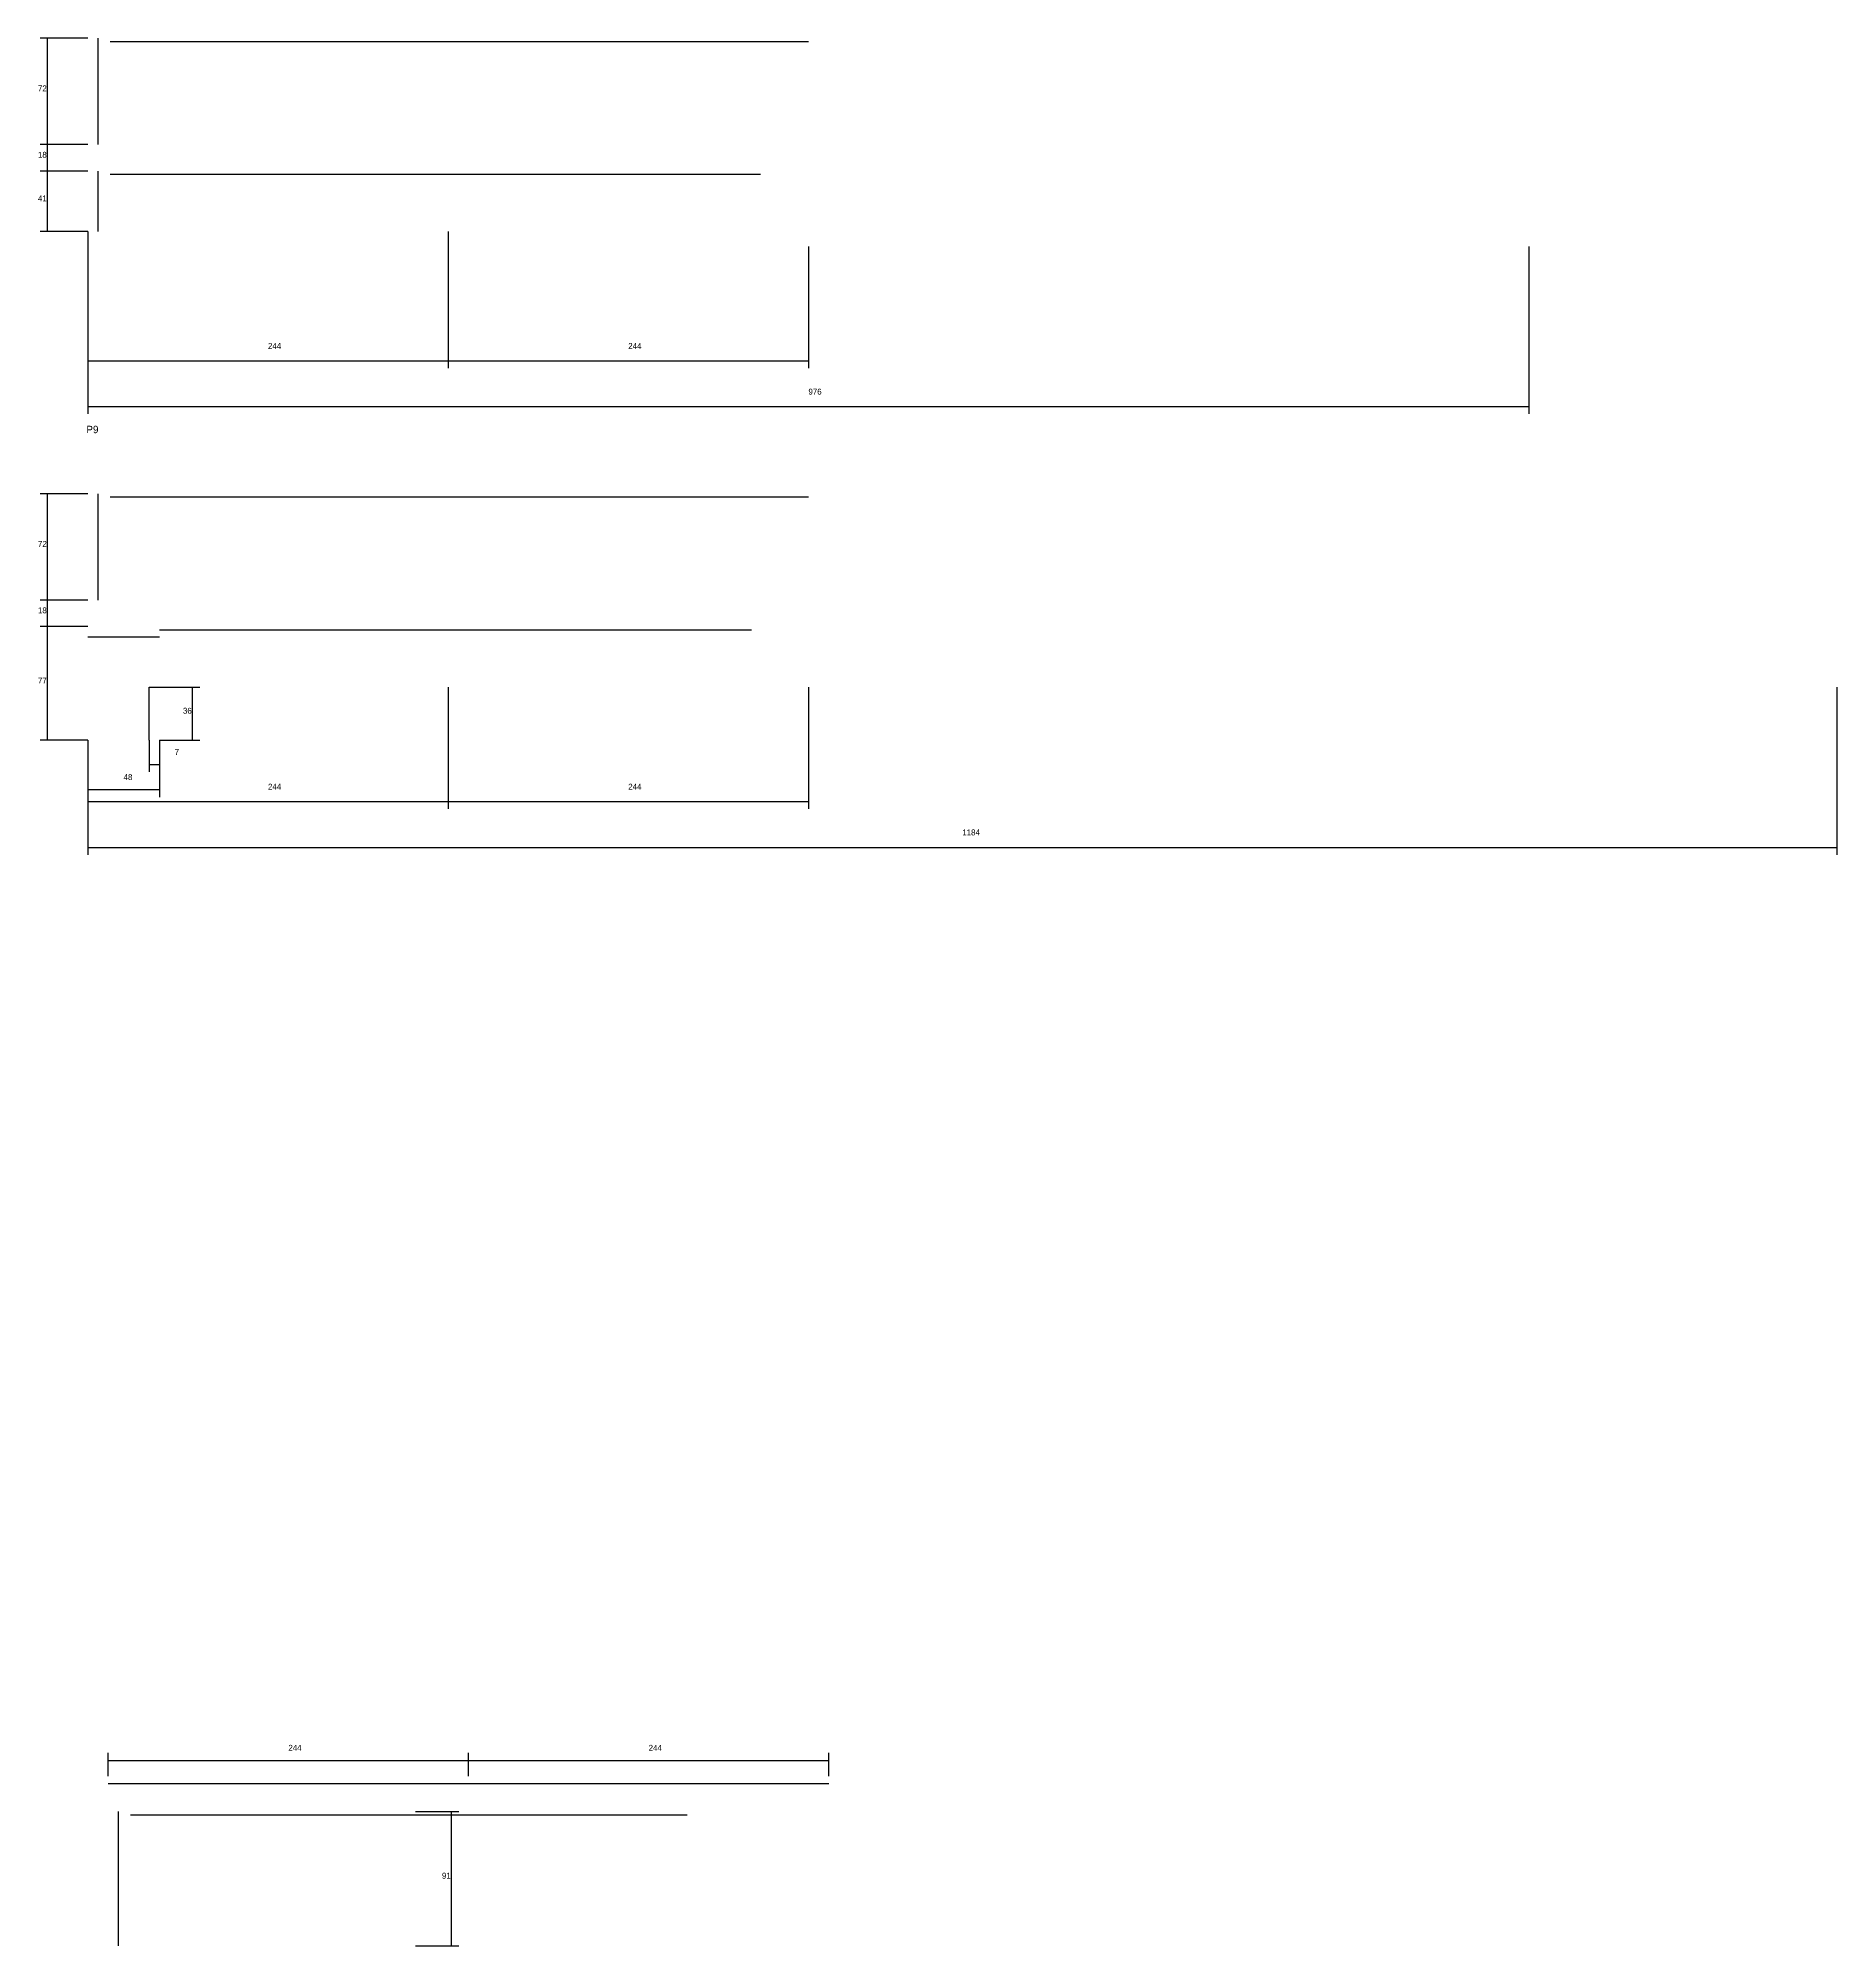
# Model space of a CAD drawing. Header units: metres. Extents: x -10318 to -5929, y 14219 to 15559.
# Drawn here: x -7147 to -5929, y 14219 to 15511 of the extents above; entities that cross this region are included whole.
import ezdxf

# ---------------------------------------------------------------- set-up
doc = ezdxf.new("R2010")
doc.units = ezdxf.units.M
for name, color, linetype in [('COTA', 241, 'Continuous'), ('NOMENCLATURA', 7, 'Continuous'), ('SARR_2.2x7', 40, 'Continuous')]:
    doc.layers.add(name, color=color, linetype=linetype)

msp = doc.modelspace()

# ---------------------------------------------------------------- linework, layer by layer
at = {"layer": 'COTA'}
for p, q in [((-7113.5, 15510.8), (-7145.8, 15510.8)), ((-7140.8, 15438.8), (-7140.8, 15510.8)), ((-7113.5, 15438.8), (-7145.8, 15438.8)), ((-7113.5, 15438.8), (-7145.8, 15438.8)), ((-7140.8, 15420.8), (-7140.8, 15438.8)), ((-7113.5, 15420.8), (-7145.8, 15420.8)), ((-7113.5, 15420.8), (-7145.8, 15420.8)), ((-7140.8, 15379.8), (-7140.8, 15420.8)), ((-7113.5, 15379.8), (-7145.8, 15379.8)), ((-7113.5, 15379.8), (-7113.5, 15287.3)), ((-7113.5, 15379.8), (-7113.5, 15256.3)), ((-6869.5, 15379.8), (-6869.5, 15287.3)), ((-6869.5, 15379.8), (-6869.5, 15287.3)), ((-6625.5, 15369.8), (-6625.5, 15287.3)), ((-6137.5, 15369.8), (-6137.5, 15256.3)), ((-7113.5, 15292.3), (-6869.5, 15292.3)), ((-6869.5, 15292.3), (-6625.5, 15292.3)), ((-7113.5, 15261.3), (-6137.5, 15261.3)), ((-7113.5, 15202.3), (-7145.8, 15202.3)), ((-7140.8, 15130.3), (-7140.8, 15202.3)), ((-7113.5, 15130.3), (-7145.8, 15130.3)), ((-7113.5, 15130.3), (-7145.8, 15130.3)), ((-7140.8, 15112.3), (-7140.8, 15130.3)), ((-7113.5, 15112.3), (-7145.8, 15112.3)), ((-7113.5, 15112.3), (-7145.8, 15112.3)), ((-7140.8, 15035.3), (-7140.8, 15112.3)), ((-7065, 15071.3), (-7037.6, 15071.3)), ((-7042.6, 15035.3), (-7042.6, 15071.3)), ((-6869.5, 15071.3), (-6869.5, 14988.8)), ((-6869.5, 15071.3), (-6869.5, 14988.8)), ((-6625.5, 15071.3), (-6625.5, 14988.8)), ((-5929, 15071.3), (-5929, 14957.8)), ((-7113.5, 15035.3), (-7145.8, 15035.3)), ((-7113.5, 15035.3), (-7113.5, 14988.8)), ((-7113.5, 15035.3), (-7113.5, 14957.8)), ((-7113.5, 15035.3), (-7113.5, 14996.9)), ((-7072, 15035.3), (-7072, 15013.9)), ((-7065, 15035.3), (-7065, 15013.9)), ((-7065, 15035.3), (-7065, 14996.9)), ((-7065, 15035.3), (-7037.6, 15035.3)), ((-7072, 15018.9), (-7065, 15018.9)), ((-7113.5, 15001.9), (-7065, 15001.9)), ((-7113.5, 14993.8), (-6869.5, 14993.8)), ((-6869.5, 14993.8), (-6625.5, 14993.8)), ((-7113.5, 14962.8), (-5929, 14962.8)), ((-7099.7, 14333.9), (-7099.7, 14349.5)), ((-7099.7, 14344.5), (-6855.7, 14344.5)), ((-6855.7, 14333.9), (-6855.7, 14349.5)), ((-6855.7, 14333.9), (-6855.7, 14349.5)), ((-6855.7, 14344.5), (-6611.7, 14344.5)), ((-6611.7, 14333.9), (-6611.7, 14349.5)), ((-6891.6, 14309.9), (-6862.2, 14309.9)), ((-6867.2, 14218.9), (-6867.2, 14309.9)), ((-6891.6, 14218.9), (-6862.2, 14218.9))]:
    msp.add_line(p, q, dxfattribs=at)
at = {"layer": 'SARR_2.2x7'}
for p, q in [((-7106.5, 15438.8), (-7106.5, 15510.8)), ((-7098.5, 15508.6), (-6869.5, 15508.6)), ((-6869.5, 15508.6), (-6625.5, 15508.6)), ((-7106.5, 15379.8), (-7106.5, 15420.8)), ((-7098.5, 15418.6), (-6869.5, 15418.6)), ((-6869.5, 15418.6), (-6658, 15418.6)), ((-7106.5, 15130.3), (-7106.5, 15202.3)), ((-7098.5, 15200.1), (-6869.5, 15200.1)), ((-6869.5, 15200.1), (-6625.5, 15200.1)), ((-7113.5, 15105.3), (-7065, 15105.3)), ((-7065, 15110.1), (-6869.5, 15110.1)), ((-6869.5, 15110.1), (-6664, 15110.1)), ((-7072, 15071.3), (-7065, 15071.3)), ((-7072, 15035.3), (-7072, 15071.3)), ((-7099.7, 14328.9), (-6855.7, 14328.9)), ((-6855.7, 14328.9), (-6611.7, 14328.9)), ((-7092.7, 14218.9), (-7092.7, 14309.9)), ((-7084.7, 14307.7), (-6855.7, 14307.7)), ((-6855.7, 14307.7), (-6707.7, 14307.7))]:
    msp.add_line(p, q, dxfattribs=at)

# ---------------------------------------------------------------- texts
at = {"layer": 'COTA'}
for s, p in [('72', (-7147.3, 15474.8)), ('18', (-7147.3, 15429.8)), ('41', (-7147.3, 15400.3)), ('244', (-6991.5, 15300.4)), ('244', (-6747.5, 15300.4)), ('976', (-6625.5, 15269.4)), ('72', (-7147.3, 15166.3)), ('18', (-7147.3, 15121.3)), ('77', (-7147.3, 15073.8)), ('36', (-7049.1, 15053.3)), ('7', (-7054.7, 15025.4)), ('48', (-7089.3, 15008.4)), ('244', (-6991.5, 15001.9)), ('244', (-6747.5, 15001.9)), ('1184', (-6521.3, 14970.9)), ('244', (-6977.7, 14351)), ('244', (-6733.7, 14351)), ('91', (-6873.7, 14264.4))]:
    msp.add_text(s, height=4, dxfattribs=at).set_placement(p)
at = {"layer": 'NOMENCLATURA'}
msp.add_text('P9', height=5, dxfattribs=at).set_placement((-7114.5, 15243.3))

doc.saveas('drawing.dxf')
